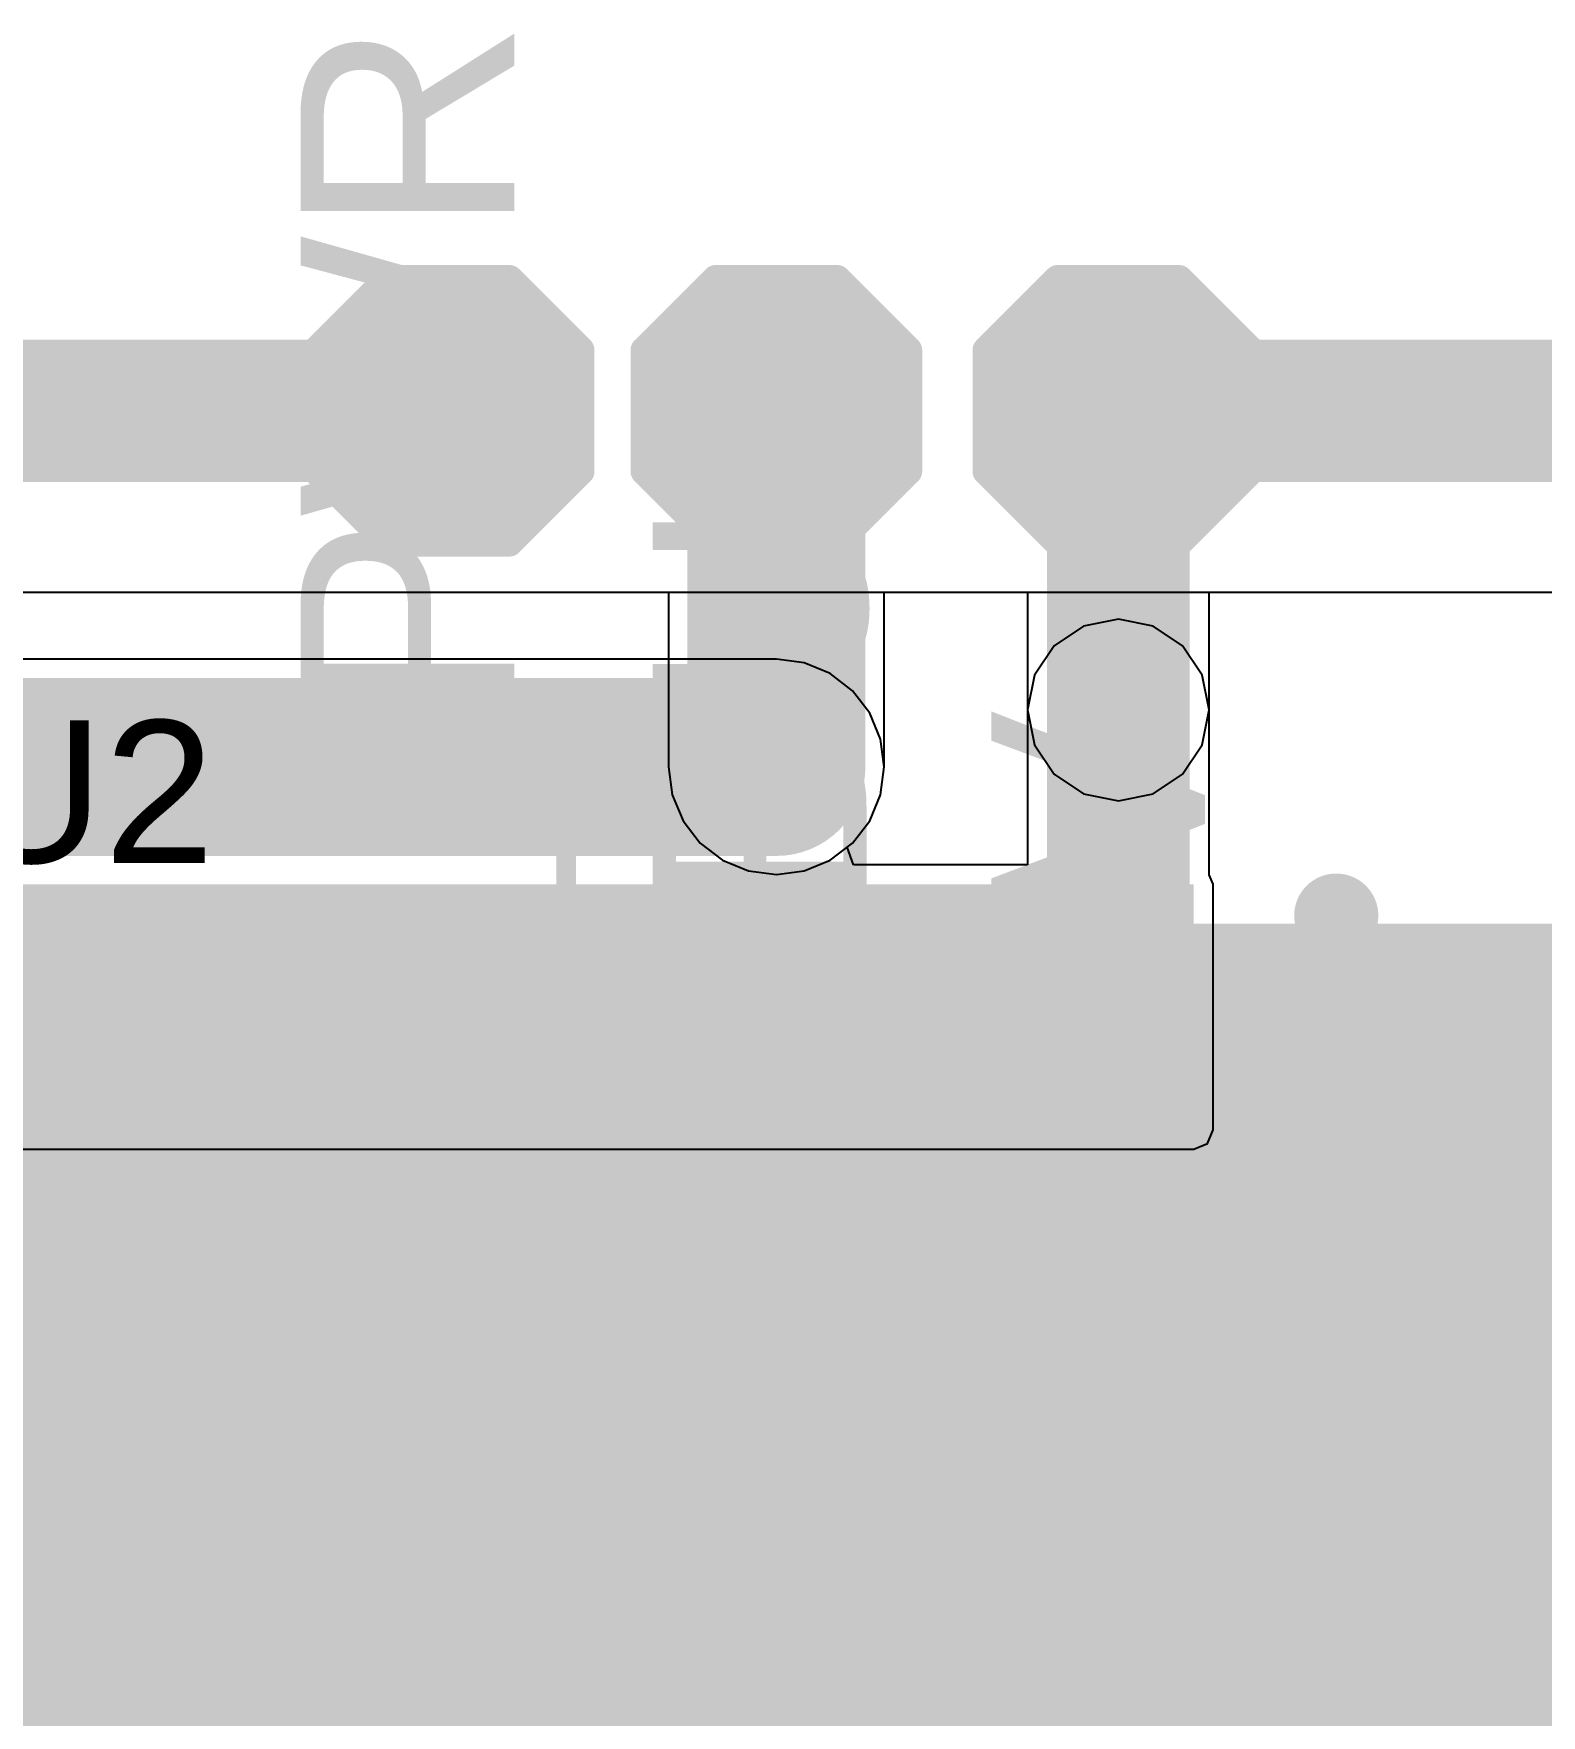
# Model space of a CAD drawing. Header units: millimetres. Extents: x -0.27 to 4.7, y -0.39 to 2.83.
# Drawn here: x 2.8933 to 3.3166, y 2.3546 to 2.8269 of the extents above; entities that cross this region are included whole.
import ezdxf

# ---------------------------------------------------------------- set-up
doc = ezdxf.new("R2010")
doc.units = ezdxf.units.MM
doc.header["$MEASUREMENT"] = 0
for name, color, linetype in [('BottomLayer', 5, 'Continuous'), ('BottomSolder', 6, 'Continuous'), ('TopLayer', 1, 'Continuous'), ('TopOverlay', 2, 'Continuous'), ('TopPaste', 8, 'Continuous'), ('TopSolder', 216, 'Continuous'), ('ViaHoleLayer', 16, 'Continuous')]:
    doc.layers.add(name, color=color, linetype=linetype)
doc.styles.add('Arial', font='', dxfattribs={"height": 0.2})
doc.styles.get('Arial').set_extended_font_data('Arial')

# ---------------------------------------------------------------- blocks, each defined once
blk = doc.blocks.new('T__________108')
at = {"layer": 'TopLayer'}
blk.add_hatch(color=1, dxfattribs=at).paths.add_polyline_path([(0.015, 0.03), (-0.015, 0.03), (-0.03, 0.015), (-0.03, -0.015), (-0.015, -0.03), (0.015, -0.03), (0.03, -0.015), (0.03, 0.015)])
at = {"layer": 'TopPaste'}
blk.add_hatch(color=8, dxfattribs=at).paths.add_polyline_path([(0.015, 0.03), (-0.015, 0.03), (-0.03, 0.015), (-0.03, -0.015), (-0.015, -0.03), (0.015, -0.03), (0.03, -0.015), (0.03, 0.015)])
at = {"layer": 'TopSolder'}
blk.add_hatch(color=216, dxfattribs=at).paths.add_polyline_path([(0.017, 0.034), (-0.017, 0.034), (-0.034, 0.017), (-0.034, -0.017), (-0.017, -0.034), (0.017, -0.034), (0.034, -0.017), (0.034, 0.017)])
at = {"layer": 'TopOverlay', "const_width": 0.00787}
for points in [[(-0.037, 0.017), (-0.017, 0.037)], [(-0.017, 0.037), (0.017, 0.037)], [(-0.017, 0.037), (0.017, 0.037)], [(0.017, 0.037), (0.037, 0.017)], [(-0.037, -0.017), (-0.037, 0.017)], [(0.037, -0.017), (0.037, 0.017)], [(-0.037, -0.017), (-0.017, -0.037)], [(0.017, -0.037), (0.037, -0.017)], [(-0.017, -0.037), (0.017, -0.037)], [(-0.017, -0.037), (0.017, -0.037)]]:
    blk.add_lwpolyline(points, dxfattribs=at)
at = {"layer": 'TopOverlay', "const_width": 0.00394}
for points in [[(-0.01897, 0.037, 1), (-0.01503, 0.037, 1)], [(-0.01897, 0.037, 1), (-0.01503, 0.037, 1)], [(-0.01897, 0.037, 1), (-0.01503, 0.037, 1)], [(0.01503, 0.037, 1), (0.01897, 0.037, 1)], [(0.01503, 0.037, 1), (0.01897, 0.037, 1)], [(0.01503, 0.037, 1), (0.01897, 0.037, 1)], [(-0.03897, 0.017, 1), (-0.03503, 0.017, 1)], [(-0.03897, 0.017, 1), (-0.03503, 0.017, 1)], [(0.03503, 0.017, 1), (0.03897, 0.017, 1)], [(0.03503, 0.017, 1), (0.03897, 0.017, 1)], [(-0.03897, -0.017, 1), (-0.03503, -0.017, 1)], [(-0.03897, -0.017, 1), (-0.03503, -0.017, 1)], [(0.03503, -0.017, 1), (0.03897, -0.017, 1)], [(0.03503, -0.017, 1), (0.03897, -0.017, 1)], [(-0.01897, -0.037, 1), (-0.01503, -0.037, 1)], [(-0.01897, -0.037, 1), (-0.01503, -0.037, 1)], [(-0.01897, -0.037, 1), (-0.01503, -0.037, 1)], [(0.01503, -0.037, 1), (0.01897, -0.037, 1)], [(0.01503, -0.037, 1), (0.01897, -0.037, 1)], [(0.01503, -0.037, 1), (0.01897, -0.037, 1)]]:
    blk.add_lwpolyline(points, format="xyb", close=True, dxfattribs=at)
blk = doc.blocks.new('T__________110')
at = {"layer": 'TopLayer'}
blk.add_hatch(color=1, dxfattribs=at).paths.add_polyline_path([(0.015, 0.03), (-0.015, 0.03), (-0.03, 0.015), (-0.03, -0.015), (-0.015, -0.03), (0.015, -0.03), (0.03, -0.015), (0.03, 0.015)])
at = {"layer": 'TopPaste'}
blk.add_hatch(color=8, dxfattribs=at).paths.add_polyline_path([(0.015, 0.03), (-0.015, 0.03), (-0.03, 0.015), (-0.03, -0.015), (-0.015, -0.03), (0.015, -0.03), (0.03, -0.015), (0.03, 0.015)])
at = {"layer": 'TopSolder'}
blk.add_hatch(color=216, dxfattribs=at).paths.add_polyline_path([(0.017, 0.034), (-0.017, 0.034), (-0.034, 0.017), (-0.034, -0.017), (-0.017, -0.034), (0.017, -0.034), (0.034, -0.017), (0.034, 0.017)])
at = {"layer": 'TopOverlay', "const_width": 0.00787}
for points in [[(-0.037, 0.017), (-0.017, 0.037)], [(-0.017, 0.037), (0.017, 0.037)], [(-0.017, 0.037), (0.017, 0.037)], [(0.017, 0.037), (0.037, 0.017)], [(-0.037, -0.017), (-0.037, 0.017)], [(0.037, -0.017), (0.037, 0.017)], [(-0.037, -0.017), (-0.017, -0.037)], [(0.017, -0.037), (0.037, -0.017)], [(-0.017, -0.037), (0.017, -0.037)], [(-0.017, -0.037), (0.017, -0.037)]]:
    blk.add_lwpolyline(points, dxfattribs=at)
at = {"layer": 'TopOverlay', "const_width": 0.00394}
for points in [[(-0.01897, 0.037, 1), (-0.01503, 0.037, 1)], [(-0.01897, 0.037, 1), (-0.01503, 0.037, 1)], [(-0.01897, 0.037, 1), (-0.01503, 0.037, 1)], [(0.01503, 0.037, 1), (0.01897, 0.037, 1)], [(0.01503, 0.037, 1), (0.01897, 0.037, 1)], [(0.01503, 0.037, 1), (0.01897, 0.037, 1)], [(-0.03897, 0.017, 1), (-0.03503, 0.017, 1)], [(-0.03897, 0.017, 1), (-0.03503, 0.017, 1)], [(0.03503, 0.017, 1), (0.03897, 0.017, 1)], [(0.03503, 0.017, 1), (0.03897, 0.017, 1)], [(-0.03897, -0.017, 1), (-0.03503, -0.017, 1)], [(-0.03897, -0.017, 1), (-0.03503, -0.017, 1)], [(0.03503, -0.017, 1), (0.03897, -0.017, 1)], [(0.03503, -0.017, 1), (0.03897, -0.017, 1)], [(-0.01897, -0.037, 1), (-0.01503, -0.037, 1)], [(-0.01897, -0.037, 1), (-0.01503, -0.037, 1)], [(-0.01897, -0.037, 1), (-0.01503, -0.037, 1)], [(0.01503, -0.037, 1), (0.01897, -0.037, 1)], [(0.01503, -0.037, 1), (0.01897, -0.037, 1)], [(0.01503, -0.037, 1), (0.01897, -0.037, 1)]]:
    blk.add_lwpolyline(points, format="xyb", close=True, dxfattribs=at)
blk = doc.blocks.new('T__________111')
at = {"layer": 'TopLayer'}
blk.add_hatch(color=1, dxfattribs=at).paths.add_polyline_path([(0.015, 0.03), (-0.015, 0.03), (-0.03, 0.015), (-0.03, -0.015), (-0.015, -0.03), (0.015, -0.03), (0.03, -0.015), (0.03, 0.015)])
at = {"layer": 'TopPaste'}
blk.add_hatch(color=8, dxfattribs=at).paths.add_polyline_path([(0.015, 0.03), (-0.015, 0.03), (-0.03, 0.015), (-0.03, -0.015), (-0.015, -0.03), (0.015, -0.03), (0.03, -0.015), (0.03, 0.015)])
at = {"layer": 'TopSolder'}
blk.add_hatch(color=216, dxfattribs=at).paths.add_polyline_path([(0.017, 0.034), (-0.017, 0.034), (-0.034, 0.017), (-0.034, -0.017), (-0.017, -0.034), (0.017, -0.034), (0.034, -0.017), (0.034, 0.017)])
at = {"layer": 'TopOverlay', "const_width": 0.00787}
for points in [[(-0.037, 0.017), (-0.017, 0.037)], [(-0.017, 0.037), (0.017, 0.037)], [(-0.017, 0.037), (0.017, 0.037)], [(0.017, 0.037), (0.037, 0.017)], [(-0.037, -0.017), (-0.037, 0.017)], [(0.037, -0.017), (0.037, 0.017)], [(-0.037, -0.017), (-0.017, -0.037)], [(0.017, -0.037), (0.037, -0.017)], [(-0.017, -0.037), (0.017, -0.037)], [(-0.017, -0.037), (0.017, -0.037)]]:
    blk.add_lwpolyline(points, dxfattribs=at)
at = {"layer": 'TopOverlay', "const_width": 0.00394}
for points in [[(-0.01897, 0.037, 1), (-0.01503, 0.037, 1)], [(-0.01897, 0.037, 1), (-0.01503, 0.037, 1)], [(-0.01897, 0.037, 1), (-0.01503, 0.037, 1)], [(0.01503, 0.037, 1), (0.01897, 0.037, 1)], [(0.01503, 0.037, 1), (0.01897, 0.037, 1)], [(0.01503, 0.037, 1), (0.01897, 0.037, 1)], [(-0.03897, 0.017, 1), (-0.03503, 0.017, 1)], [(-0.03897, 0.017, 1), (-0.03503, 0.017, 1)], [(0.03503, 0.017, 1), (0.03897, 0.017, 1)], [(0.03503, 0.017, 1), (0.03897, 0.017, 1)], [(-0.03897, -0.017, 1), (-0.03503, -0.017, 1)], [(-0.03897, -0.017, 1), (-0.03503, -0.017, 1)], [(0.03503, -0.017, 1), (0.03897, -0.017, 1)], [(0.03503, -0.017, 1), (0.03897, -0.017, 1)], [(-0.01897, -0.037, 1), (-0.01503, -0.037, 1)], [(-0.01897, -0.037, 1), (-0.01503, -0.037, 1)], [(-0.01897, -0.037, 1), (-0.01503, -0.037, 1)], [(0.01503, -0.037, 1), (0.01897, -0.037, 1)], [(0.01503, -0.037, 1), (0.01897, -0.037, 1)], [(0.01503, -0.037, 1), (0.01897, -0.037, 1)]]:
    blk.add_lwpolyline(points, format="xyb", close=True, dxfattribs=at)

msp = doc.modelspace()

# ---------------------------------------------------------------- hatches: boundary and pattern name
at = {"layer": 'BottomLayer'}
h = msp.add_hatch(color=5, dxfattribs=at)
edge = h.paths.add_edge_path()
edge.add_arc((3.19782, 2.63695), 0.01181, 0, 360)
h = msp.add_hatch(color=5, dxfattribs=at)
edge = h.paths.add_edge_path()
edge.add_arc((3.10182, 2.62095), 0.01181, 0, 360)
for points in [[(2.395, 2.519), (3.219, 2.519), (3.219, 2.588), (2.395, 2.588)], [(2.85358, 2.218), (3.002, 2.218), (3.002, 2.513), (2.85358, 2.513)], [(2.86082, 2.21895), (3.29282, 2.21895), (3.29282, 2.514), (2.86082, 2.514)], [(3.008, 2.115), (3.29382, 2.115), (3.29382, 2.37795), (3.008, 2.37795)]]:
    msp.add_hatch(color=5, dxfattribs=at).paths.add_polyline_path(points)
h = msp.add_hatch(color=5, dxfattribs=at)
edge = h.paths.add_edge_path()
edge.add_arc((3.259, 2.5792), 0.01181, 0, 360)
h = msp.add_hatch(color=5, dxfattribs=at)
edge = h.paths.add_edge_path()
edge.add_arc((2.90582, 2.50113), 0.01181, 0, 360)
h = msp.add_hatch(color=5, dxfattribs=at)
edge = h.paths.add_edge_path()
edge.add_arc((2.93682, 2.50113), 0.01181, 0, 360)
h = msp.add_hatch(color=5, dxfattribs=at)
edge = h.paths.add_edge_path()
edge.add_arc((2.96782, 2.50113), 0.01181, 0, 360)
h = msp.add_hatch(color=5, dxfattribs=at)
edge = h.paths.add_edge_path()
edge.add_arc((3.142, 2.4804), 0.01181, 0, 360)
h = msp.add_hatch(color=5, dxfattribs=at)
edge = h.paths.add_edge_path()
edge.add_arc((3.259, 2.4804), 0.01181, 0, 360)
h = msp.add_hatch(color=5, dxfattribs=at)
edge = h.paths.add_edge_path()
edge.add_arc((2.90582, 2.47471), 0.01181, 0, 360)
h = msp.add_hatch(color=5, dxfattribs=at)
edge = h.paths.add_edge_path()
edge.add_arc((2.93682, 2.47471), 0.01181, 0, 360)
h = msp.add_hatch(color=5, dxfattribs=at)
edge = h.paths.add_edge_path()
edge.add_arc((2.96782, 2.47471), 0.01181, 0, 360)
h = msp.add_hatch(color=5, dxfattribs=at)
edge = h.paths.add_edge_path()
edge.add_arc((2.90582, 2.44829), 0.01181, 0, 360)
h = msp.add_hatch(color=5, dxfattribs=at)
edge = h.paths.add_edge_path()
edge.add_arc((2.93682, 2.44829), 0.01181, 0, 360)
h = msp.add_hatch(color=5, dxfattribs=at)
edge = h.paths.add_edge_path()
edge.add_arc((2.96782, 2.44829), 0.01181, 0, 360)
h = msp.add_hatch(color=5, dxfattribs=at)
edge = h.paths.add_edge_path()
edge.add_arc((2.90582, 2.42188), 0.01181, 0, 360)
h = msp.add_hatch(color=5, dxfattribs=at)
edge = h.paths.add_edge_path()
edge.add_arc((2.93682, 2.42188), 0.01181, 0, 360)
h = msp.add_hatch(color=5, dxfattribs=at)
edge = h.paths.add_edge_path()
edge.add_arc((2.96782, 2.42188), 0.01181, 0, 360)
h = msp.add_hatch(color=5, dxfattribs=at)
edge = h.paths.add_edge_path()
edge.add_arc((2.90582, 2.39546), 0.01181, 0, 360)
h = msp.add_hatch(color=5, dxfattribs=at)
edge = h.paths.add_edge_path()
edge.add_arc((2.93682, 2.39546), 0.01181, 0, 360)
h = msp.add_hatch(color=5, dxfattribs=at)
edge = h.paths.add_edge_path()
edge.add_arc((2.96782, 2.39546), 0.01181, 0, 360)
h = msp.add_hatch(color=5, dxfattribs=at)
edge = h.paths.add_edge_path()
edge.add_arc((3.142, 2.3816), 0.01181, 0, 360)
h = msp.add_hatch(color=5, dxfattribs=at)
edge = h.paths.add_edge_path()
edge.add_arc((3.259, 2.3816), 0.01181, 0, 360)
h = msp.add_hatch(color=5, dxfattribs=at)
edge = h.paths.add_edge_path()
edge.add_arc((2.90582, 2.36904), 0.01181, 0, 360)
h = msp.add_hatch(color=5, dxfattribs=at)
edge = h.paths.add_edge_path()
edge.add_arc((2.93682, 2.36904), 0.01181, 0, 360)
h = msp.add_hatch(color=5, dxfattribs=at)
edge = h.paths.add_edge_path()
edge.add_arc((2.96782, 2.36904), 0.01181, 0, 360)
at = {"layer": 'BottomSolder'}
h = msp.add_hatch(color=6, dxfattribs=at)
edge = h.paths.add_edge_path()
edge.add_arc((3.19782, 2.63695), 0.00591, 0, 360)
h = msp.add_hatch(color=6, dxfattribs=at)
edge = h.paths.add_edge_path()
edge.add_arc((3.10182, 2.62095), 0.00591, 0, 360)
h = msp.add_hatch(color=6, dxfattribs=at)
edge = h.paths.add_edge_path()
edge.add_arc((3.259, 2.5792), 0.00591, 0, 360)
h = msp.add_hatch(color=6, dxfattribs=at)
edge = h.paths.add_edge_path()
edge.add_arc((2.90582, 2.50113), 0.00591, 0, 360)
h = msp.add_hatch(color=6, dxfattribs=at)
edge = h.paths.add_edge_path()
edge.add_arc((2.93682, 2.50113), 0.00591, 0, 360)
h = msp.add_hatch(color=6, dxfattribs=at)
edge = h.paths.add_edge_path()
edge.add_arc((2.96782, 2.50113), 0.00591, 0, 360)
h = msp.add_hatch(color=6, dxfattribs=at)
edge = h.paths.add_edge_path()
edge.add_arc((3.142, 2.4804), 0.00591, 0, 360)
h = msp.add_hatch(color=6, dxfattribs=at)
edge = h.paths.add_edge_path()
edge.add_arc((3.259, 2.4804), 0.00591, 0, 360)
h = msp.add_hatch(color=6, dxfattribs=at)
edge = h.paths.add_edge_path()
edge.add_arc((2.90582, 2.47471), 0.00591, 0, 360)
h = msp.add_hatch(color=6, dxfattribs=at)
edge = h.paths.add_edge_path()
edge.add_arc((2.93682, 2.47471), 0.00591, 0, 360)
h = msp.add_hatch(color=6, dxfattribs=at)
edge = h.paths.add_edge_path()
edge.add_arc((2.96782, 2.47471), 0.00591, 0, 360)
h = msp.add_hatch(color=6, dxfattribs=at)
edge = h.paths.add_edge_path()
edge.add_arc((2.90582, 2.44829), 0.00591, 0, 360)
h = msp.add_hatch(color=6, dxfattribs=at)
edge = h.paths.add_edge_path()
edge.add_arc((2.93682, 2.44829), 0.00591, 0, 360)
h = msp.add_hatch(color=6, dxfattribs=at)
edge = h.paths.add_edge_path()
edge.add_arc((2.96782, 2.44829), 0.00591, 0, 360)
h = msp.add_hatch(color=6, dxfattribs=at)
edge = h.paths.add_edge_path()
edge.add_arc((2.90582, 2.42188), 0.00591, 0, 360)
h = msp.add_hatch(color=6, dxfattribs=at)
edge = h.paths.add_edge_path()
edge.add_arc((2.93682, 2.42188), 0.00591, 0, 360)
h = msp.add_hatch(color=6, dxfattribs=at)
edge = h.paths.add_edge_path()
edge.add_arc((2.96782, 2.42188), 0.00591, 0, 360)
h = msp.add_hatch(color=6, dxfattribs=at)
edge = h.paths.add_edge_path()
edge.add_arc((2.90582, 2.39546), 0.00591, 0, 360)
h = msp.add_hatch(color=6, dxfattribs=at)
edge = h.paths.add_edge_path()
edge.add_arc((2.93682, 2.39546), 0.00591, 0, 360)
h = msp.add_hatch(color=6, dxfattribs=at)
edge = h.paths.add_edge_path()
edge.add_arc((2.96782, 2.39546), 0.00591, 0, 360)
h = msp.add_hatch(color=6, dxfattribs=at)
edge = h.paths.add_edge_path()
edge.add_arc((3.142, 2.3816), 0.00591, 0, 360)
h = msp.add_hatch(color=6, dxfattribs=at)
edge = h.paths.add_edge_path()
edge.add_arc((3.259, 2.3816), 0.00591, 0, 360)
h = msp.add_hatch(color=6, dxfattribs=at)
edge = h.paths.add_edge_path()
edge.add_arc((2.90582, 2.36904), 0.00591, 0, 360)
h = msp.add_hatch(color=6, dxfattribs=at)
edge = h.paths.add_edge_path()
edge.add_arc((2.93682, 2.36904), 0.00591, 0, 360)
h = msp.add_hatch(color=6, dxfattribs=at)
edge = h.paths.add_edge_path()
edge.add_arc((2.96782, 2.36904), 0.00591, 0, 360)
at = {"layer": 'TopLayer'}
h = msp.add_hatch(color=1, dxfattribs=at)
edge = h.paths.add_edge_path()
edge.add_arc((3.19782, 2.63695), 0.01181, 0, 360)
h = msp.add_hatch(color=1, dxfattribs=at)
edge = h.paths.add_edge_path()
edge.add_arc((3.10182, 2.62095), 0.01181, 0, 360)
h = msp.add_hatch(color=1, dxfattribs=at)
edge = h.paths.add_edge_path()
edge.add_arc((3.259, 2.5792), 0.01181, 0, 360)
for points in [[(2.78782, 2.186), (3.04982, 2.186), (3.04982, 2.57695), (2.78782, 2.57695)], [(3.018, 2.054), (3.57582, 2.054), (3.57582, 2.57695), (3.018, 2.57695)]]:
    msp.add_hatch(color=1, dxfattribs=at).paths.add_polyline_path(points)
h = msp.add_hatch(color=1, dxfattribs=at)
edge = h.paths.add_edge_path()
edge.add_arc((2.90582, 2.50113), 0.01181, 0, 360)
h = msp.add_hatch(color=1, dxfattribs=at)
edge = h.paths.add_edge_path()
edge.add_arc((2.93682, 2.50113), 0.01181, 0, 360)
h = msp.add_hatch(color=1, dxfattribs=at)
edge = h.paths.add_edge_path()
edge.add_arc((2.96782, 2.50113), 0.01181, 0, 360)
h = msp.add_hatch(color=1, dxfattribs=at)
edge = h.paths.add_edge_path()
edge.add_arc((3.142, 2.4804), 0.01181, 0, 360)
h = msp.add_hatch(color=1, dxfattribs=at)
edge = h.paths.add_edge_path()
edge.add_arc((3.259, 2.4804), 0.01181, 0, 360)
h = msp.add_hatch(color=1, dxfattribs=at)
edge = h.paths.add_edge_path()
edge.add_arc((2.90582, 2.47471), 0.01181, 0, 360)
h = msp.add_hatch(color=1, dxfattribs=at)
edge = h.paths.add_edge_path()
edge.add_arc((2.93682, 2.47471), 0.01181, 0, 360)
h = msp.add_hatch(color=1, dxfattribs=at)
edge = h.paths.add_edge_path()
edge.add_arc((2.96782, 2.47471), 0.01181, 0, 360)
h = msp.add_hatch(color=1, dxfattribs=at)
edge = h.paths.add_edge_path()
edge.add_arc((2.90582, 2.44829), 0.01181, 0, 360)
h = msp.add_hatch(color=1, dxfattribs=at)
edge = h.paths.add_edge_path()
edge.add_arc((2.93682, 2.44829), 0.01181, 0, 360)
h = msp.add_hatch(color=1, dxfattribs=at)
edge = h.paths.add_edge_path()
edge.add_arc((2.96782, 2.44829), 0.01181, 0, 360)
h = msp.add_hatch(color=1, dxfattribs=at)
edge = h.paths.add_edge_path()
edge.add_arc((2.90582, 2.42188), 0.01181, 0, 360)
h = msp.add_hatch(color=1, dxfattribs=at)
edge = h.paths.add_edge_path()
edge.add_arc((2.93682, 2.42188), 0.01181, 0, 360)
h = msp.add_hatch(color=1, dxfattribs=at)
edge = h.paths.add_edge_path()
edge.add_arc((2.96782, 2.42188), 0.01181, 0, 360)
h = msp.add_hatch(color=1, dxfattribs=at)
edge = h.paths.add_edge_path()
edge.add_arc((2.90582, 2.39546), 0.01181, 0, 360)
h = msp.add_hatch(color=1, dxfattribs=at)
edge = h.paths.add_edge_path()
edge.add_arc((2.93682, 2.39546), 0.01181, 0, 360)
h = msp.add_hatch(color=1, dxfattribs=at)
edge = h.paths.add_edge_path()
edge.add_arc((2.96782, 2.39546), 0.01181, 0, 360)
h = msp.add_hatch(color=1, dxfattribs=at)
edge = h.paths.add_edge_path()
edge.add_arc((3.142, 2.3816), 0.01181, 0, 360)
h = msp.add_hatch(color=1, dxfattribs=at)
edge = h.paths.add_edge_path()
edge.add_arc((3.259, 2.3816), 0.01181, 0, 360)
h = msp.add_hatch(color=1, dxfattribs=at)
edge = h.paths.add_edge_path()
edge.add_arc((2.90582, 2.36904), 0.01181, 0, 360)
h = msp.add_hatch(color=1, dxfattribs=at)
edge = h.paths.add_edge_path()
edge.add_arc((2.93682, 2.36904), 0.01181, 0, 360)
h = msp.add_hatch(color=1, dxfattribs=at)
edge = h.paths.add_edge_path()
edge.add_arc((2.96782, 2.36904), 0.01181, 0, 360)
at = {"layer": 'TopSolder'}
h = msp.add_hatch(color=216, dxfattribs=at)
edge = h.paths.add_edge_path()
edge.add_arc((3.19782, 2.63695), 0.00591, 0, 360)
h = msp.add_hatch(color=216, dxfattribs=at)
edge = h.paths.add_edge_path()
edge.add_arc((3.10182, 2.62095), 0.00591, 0, 360)
h = msp.add_hatch(color=216, dxfattribs=at)
edge = h.paths.add_edge_path()
edge.add_arc((3.259, 2.5792), 0.00591, 0, 360)
h = msp.add_hatch(color=216, dxfattribs=at)
edge = h.paths.add_edge_path()
edge.add_arc((2.90582, 2.50113), 0.00591, 0, 360)
h = msp.add_hatch(color=216, dxfattribs=at)
edge = h.paths.add_edge_path()
edge.add_arc((2.93682, 2.50113), 0.00591, 0, 360)
h = msp.add_hatch(color=216, dxfattribs=at)
edge = h.paths.add_edge_path()
edge.add_arc((2.96782, 2.50113), 0.00591, 0, 360)
h = msp.add_hatch(color=216, dxfattribs=at)
edge = h.paths.add_edge_path()
edge.add_arc((3.142, 2.4804), 0.00591, 0, 360)
h = msp.add_hatch(color=216, dxfattribs=at)
edge = h.paths.add_edge_path()
edge.add_arc((3.259, 2.4804), 0.00591, 0, 360)
h = msp.add_hatch(color=216, dxfattribs=at)
edge = h.paths.add_edge_path()
edge.add_arc((2.90582, 2.47471), 0.00591, 0, 360)
h = msp.add_hatch(color=216, dxfattribs=at)
edge = h.paths.add_edge_path()
edge.add_arc((2.93682, 2.47471), 0.00591, 0, 360)
h = msp.add_hatch(color=216, dxfattribs=at)
edge = h.paths.add_edge_path()
edge.add_arc((2.96782, 2.47471), 0.00591, 0, 360)
h = msp.add_hatch(color=216, dxfattribs=at)
edge = h.paths.add_edge_path()
edge.add_arc((2.90582, 2.44829), 0.00591, 0, 360)
h = msp.add_hatch(color=216, dxfattribs=at)
edge = h.paths.add_edge_path()
edge.add_arc((2.93682, 2.44829), 0.00591, 0, 360)
h = msp.add_hatch(color=216, dxfattribs=at)
edge = h.paths.add_edge_path()
edge.add_arc((2.96782, 2.44829), 0.00591, 0, 360)
h = msp.add_hatch(color=216, dxfattribs=at)
edge = h.paths.add_edge_path()
edge.add_arc((2.90582, 2.42188), 0.00591, 0, 360)
h = msp.add_hatch(color=216, dxfattribs=at)
edge = h.paths.add_edge_path()
edge.add_arc((2.93682, 2.42188), 0.00591, 0, 360)
h = msp.add_hatch(color=216, dxfattribs=at)
edge = h.paths.add_edge_path()
edge.add_arc((2.96782, 2.42188), 0.00591, 0, 360)
h = msp.add_hatch(color=216, dxfattribs=at)
edge = h.paths.add_edge_path()
edge.add_arc((2.90582, 2.39546), 0.00591, 0, 360)
h = msp.add_hatch(color=216, dxfattribs=at)
edge = h.paths.add_edge_path()
edge.add_arc((2.93682, 2.39546), 0.00591, 0, 360)
h = msp.add_hatch(color=216, dxfattribs=at)
edge = h.paths.add_edge_path()
edge.add_arc((2.96782, 2.39546), 0.00591, 0, 360)
h = msp.add_hatch(color=216, dxfattribs=at)
edge = h.paths.add_edge_path()
edge.add_arc((3.142, 2.3816), 0.00591, 0, 360)
h = msp.add_hatch(color=216, dxfattribs=at)
edge = h.paths.add_edge_path()
edge.add_arc((3.259, 2.3816), 0.00591, 0, 360)
h = msp.add_hatch(color=216, dxfattribs=at)
edge = h.paths.add_edge_path()
edge.add_arc((2.90582, 2.36904), 0.00591, 0, 360)
h = msp.add_hatch(color=216, dxfattribs=at)
edge = h.paths.add_edge_path()
edge.add_arc((2.93682, 2.36904), 0.00591, 0, 360)
h = msp.add_hatch(color=216, dxfattribs=at)
edge = h.paths.add_edge_path()
edge.add_arc((2.96782, 2.36904), 0.00591, 0, 360)
at = {"layer": 'ViaHoleLayer'}
h = msp.add_hatch(color=16, dxfattribs=at)
edge = h.paths.add_edge_path()
edge.add_arc((3.19782, 2.63695), 0.00591, 0, 360)
h = msp.add_hatch(color=16, dxfattribs=at)
edge = h.paths.add_edge_path()
edge.add_arc((3.10182, 2.62095), 0.00591, 0, 360)
h = msp.add_hatch(color=16, dxfattribs=at)
edge = h.paths.add_edge_path()
edge.add_arc((3.259, 2.5792), 0.00591, 0, 360)
h = msp.add_hatch(color=16, dxfattribs=at)
edge = h.paths.add_edge_path()
edge.add_arc((2.90582, 2.50113), 0.00591, 0, 360)
h = msp.add_hatch(color=16, dxfattribs=at)
edge = h.paths.add_edge_path()
edge.add_arc((2.93682, 2.50113), 0.00591, 0, 360)
h = msp.add_hatch(color=16, dxfattribs=at)
edge = h.paths.add_edge_path()
edge.add_arc((2.96782, 2.50113), 0.00591, 0, 360)
h = msp.add_hatch(color=16, dxfattribs=at)
edge = h.paths.add_edge_path()
edge.add_arc((3.142, 2.4804), 0.00591, 0, 360)
h = msp.add_hatch(color=16, dxfattribs=at)
edge = h.paths.add_edge_path()
edge.add_arc((3.259, 2.4804), 0.00591, 0, 360)
h = msp.add_hatch(color=16, dxfattribs=at)
edge = h.paths.add_edge_path()
edge.add_arc((2.90582, 2.47471), 0.00591, 0, 360)
h = msp.add_hatch(color=16, dxfattribs=at)
edge = h.paths.add_edge_path()
edge.add_arc((2.93682, 2.47471), 0.00591, 0, 360)
h = msp.add_hatch(color=16, dxfattribs=at)
edge = h.paths.add_edge_path()
edge.add_arc((2.96782, 2.47471), 0.00591, 0, 360)
h = msp.add_hatch(color=16, dxfattribs=at)
edge = h.paths.add_edge_path()
edge.add_arc((2.90582, 2.44829), 0.00591, 0, 360)
h = msp.add_hatch(color=16, dxfattribs=at)
edge = h.paths.add_edge_path()
edge.add_arc((2.93682, 2.44829), 0.00591, 0, 360)
h = msp.add_hatch(color=16, dxfattribs=at)
edge = h.paths.add_edge_path()
edge.add_arc((2.96782, 2.44829), 0.00591, 0, 360)
h = msp.add_hatch(color=16, dxfattribs=at)
edge = h.paths.add_edge_path()
edge.add_arc((2.90582, 2.42188), 0.00591, 0, 360)
h = msp.add_hatch(color=16, dxfattribs=at)
edge = h.paths.add_edge_path()
edge.add_arc((2.93682, 2.42188), 0.00591, 0, 360)
h = msp.add_hatch(color=16, dxfattribs=at)
edge = h.paths.add_edge_path()
edge.add_arc((2.96782, 2.42188), 0.00591, 0, 360)
h = msp.add_hatch(color=16, dxfattribs=at)
edge = h.paths.add_edge_path()
edge.add_arc((2.90582, 2.39546), 0.00591, 0, 360)
h = msp.add_hatch(color=16, dxfattribs=at)
edge = h.paths.add_edge_path()
edge.add_arc((2.93682, 2.39546), 0.00591, 0, 360)
h = msp.add_hatch(color=16, dxfattribs=at)
edge = h.paths.add_edge_path()
edge.add_arc((2.96782, 2.39546), 0.00591, 0, 360)
h = msp.add_hatch(color=16, dxfattribs=at)
edge = h.paths.add_edge_path()
edge.add_arc((3.142, 2.3816), 0.00591, 0, 360)
h = msp.add_hatch(color=16, dxfattribs=at)
edge = h.paths.add_edge_path()
edge.add_arc((3.259, 2.3816), 0.00591, 0, 360)
h = msp.add_hatch(color=16, dxfattribs=at)
edge = h.paths.add_edge_path()
edge.add_arc((2.90582, 2.36904), 0.00591, 0, 360)
h = msp.add_hatch(color=16, dxfattribs=at)
edge = h.paths.add_edge_path()
edge.add_arc((2.93682, 2.36904), 0.00591, 0, 360)
h = msp.add_hatch(color=16, dxfattribs=at)
edge = h.paths.add_edge_path()
edge.add_arc((2.96782, 2.36904), 0.00591, 0, 360)

# ---------------------------------------------------------------- linework, layer by layer
at = {"layer": 'BottomLayer'}
for p, q in [((1.47906, 2.67), (3.41771, 2.67)), ((3.18807, 2.6605), (3.1798, 2.65497)), ((3.19782, 2.66244), (3.18807, 2.6605)), ((3.20758, 2.6605), (3.19782, 2.66244)), ((3.21585, 2.65497), (3.20758, 2.6605)), ((3.1798, 2.65497), (3.17427, 2.6467)), ((3.22137, 2.6467), (3.21585, 2.65497)), ((3.10182, 2.65121), (1.84329, 2.65121)), ((3.10965, 2.65018), (3.10182, 2.65121)), ((3.11695, 2.64715), (3.10965, 2.65018)), ((3.12322, 2.64234), (3.11695, 2.64715)), ((3.17427, 2.6467), (3.17233, 2.63695)), ((3.22331, 2.63695), (3.22137, 2.6467)), ((3.12803, 2.63608), (3.12322, 2.64234)), ((3.13105, 2.62878), (3.12803, 2.63608)), ((3.17233, 2.63695), (3.17233, 2.59341)), ((3.22331, 2.59065), (3.22331, 2.63695)), ((3.13208, 2.62095), (3.13105, 2.62878)), ((3.13105, 2.61312), (3.13208, 2.62095)), ((3.12803, 2.60582), (3.13105, 2.61312)), ((3.12322, 2.59955), (3.12803, 2.60582)), ((3.12173, 2.59841), (3.12322, 2.59955)), ((3.12343, 2.59341), (3.12173, 2.59841)), ((3.17233, 2.59341), (3.12343, 2.59341)), ((3.22441, 2.588), (3.22331, 2.59065)), ((3.22441, 2.519), (3.22441, 2.588)), ((3.22283, 2.51517), (3.22441, 2.519)), ((2.41217, 2.51359), (3.219, 2.51359)), ((3.219, 2.51359), (3.22283, 2.51517))]:
    msp.add_line(p, q, dxfattribs=at)
for points, const_width in [([(3.19782, 2.57), (3.19782, 2.63695)], 0.04), ([(1.84329, 2.62095), (3.10182, 2.62095)], 0.05)]:
    msp.add_lwpolyline(points, dxfattribs=dict(at, const_width=const_width))
for points, const_width in [([(3.18782, 2.63695, 1), (3.20782, 2.63695, 1)], 0.02), ([(3.08932, 2.62095, 1), (3.11432, 2.62095, 1)], 0.025), ([(3.18782, 2.57, 1), (3.20782, 2.57, 1)], 0.02)]:
    msp.add_lwpolyline(points, format="xyb", close=True, dxfattribs=dict(at, const_width=const_width))
at = {"layer": 'TopLayer'}
for p, q in [((2.42049, 2.67), (3.07156, 2.67)), ((3.07156, 2.67), (3.07156, 2.62095)), ((3.13208, 2.62095), (3.13208, 2.67)), ((3.13208, 2.67), (3.17233, 2.67)), ((3.17233, 2.67), (3.17233, 2.63695)), ((3.22331, 2.63695), (3.22331, 2.67)), ((3.22331, 2.67), (3.50215, 2.67)), ((3.17233, 2.63695), (3.17427, 2.62719)), ((3.22137, 2.62719), (3.22331, 2.63695)), ((3.17427, 2.62719), (3.1798, 2.61892)), ((3.21585, 2.61892), (3.22137, 2.62719)), ((3.07156, 2.62095), (3.07259, 2.61312)), ((3.13105, 2.61312), (3.13208, 2.62095)), ((3.1798, 2.61892), (3.18807, 2.6134)), ((3.20758, 2.6134), (3.21585, 2.61892)), ((3.07259, 2.61312), (3.07562, 2.60582)), ((3.12803, 2.60582), (3.13105, 2.61312)), ((3.18807, 2.6134), (3.19782, 2.61146)), ((3.19782, 2.61146), (3.20758, 2.6134)), ((3.07562, 2.60582), (3.08043, 2.59955)), ((3.12322, 2.59955), (3.12803, 2.60582)), ((3.08043, 2.59955), (3.08669, 2.59474)), ((3.11695, 2.59474), (3.12322, 2.59955)), ((3.08669, 2.59474), (3.09399, 2.59172)), ((3.10965, 2.59172), (3.11695, 2.59474)), ((3.09399, 2.59172), (3.10182, 2.59069)), ((3.10182, 2.59069), (3.10965, 2.59172))]:
    msp.add_line(p, q, dxfattribs=at)
for points, const_width in [([(3.10182, 2.62095), (3.10182, 2.72095)], 0.05), ([(2.43695, 2.72095), (3.00982, 2.72095)], 0.04), ([(3.19782, 2.72095), (4.01705, 2.72095)], 0.04), ([(3.19782, 2.63695), (3.19782, 2.72095)], 0.04)]:
    msp.add_lwpolyline(points, dxfattribs=dict(at, const_width=const_width))
for points, const_width in [([(3.08932, 2.72095, 1), (3.11432, 2.72095, 1)], 0.025), ([(2.99982, 2.72095, 1), (3.01982, 2.72095, 1)], 0.02), ([(3.18782, 2.72095, 1), (3.20782, 2.72095, 1)], 0.02), ([(3.18782, 2.72095, 1), (3.20782, 2.72095, 1)], 0.02), ([(3.18782, 2.63695, 1), (3.20782, 2.63695, 1)], 0.02), ([(3.08932, 2.62095, 1), (3.11432, 2.62095, 1)], 0.025)]:
    msp.add_lwpolyline(points, format="xyb", close=True, dxfattribs=dict(at, const_width=const_width))

# ---------------------------------------------------------------- block references
for name, p in [('T__________108', (3.00982, 2.72095)), ('T__________110', (3.10182, 2.72095)), ('T__________111', (3.19782, 2.72095))]:
    msp.add_blockref(name, p)

# ---------------------------------------------------------------- texts
at = {"layer": 'TopOverlay', "style": 'Arial'}
for s, p in [('GSM_PWR', (3.02823, 2.3977)), ('VBUS', (3.12712, 2.52374)), ('5V', (3.22212, 2.53442))]:
    msp.add_text(s, height=0.06, rotation=90, dxfattribs=at).set_placement(p)
msp.add_text('U2', height=0.04, dxfattribs=at).set_placement((2.87268, 2.59401))

doc.saveas('drawing.dxf')
